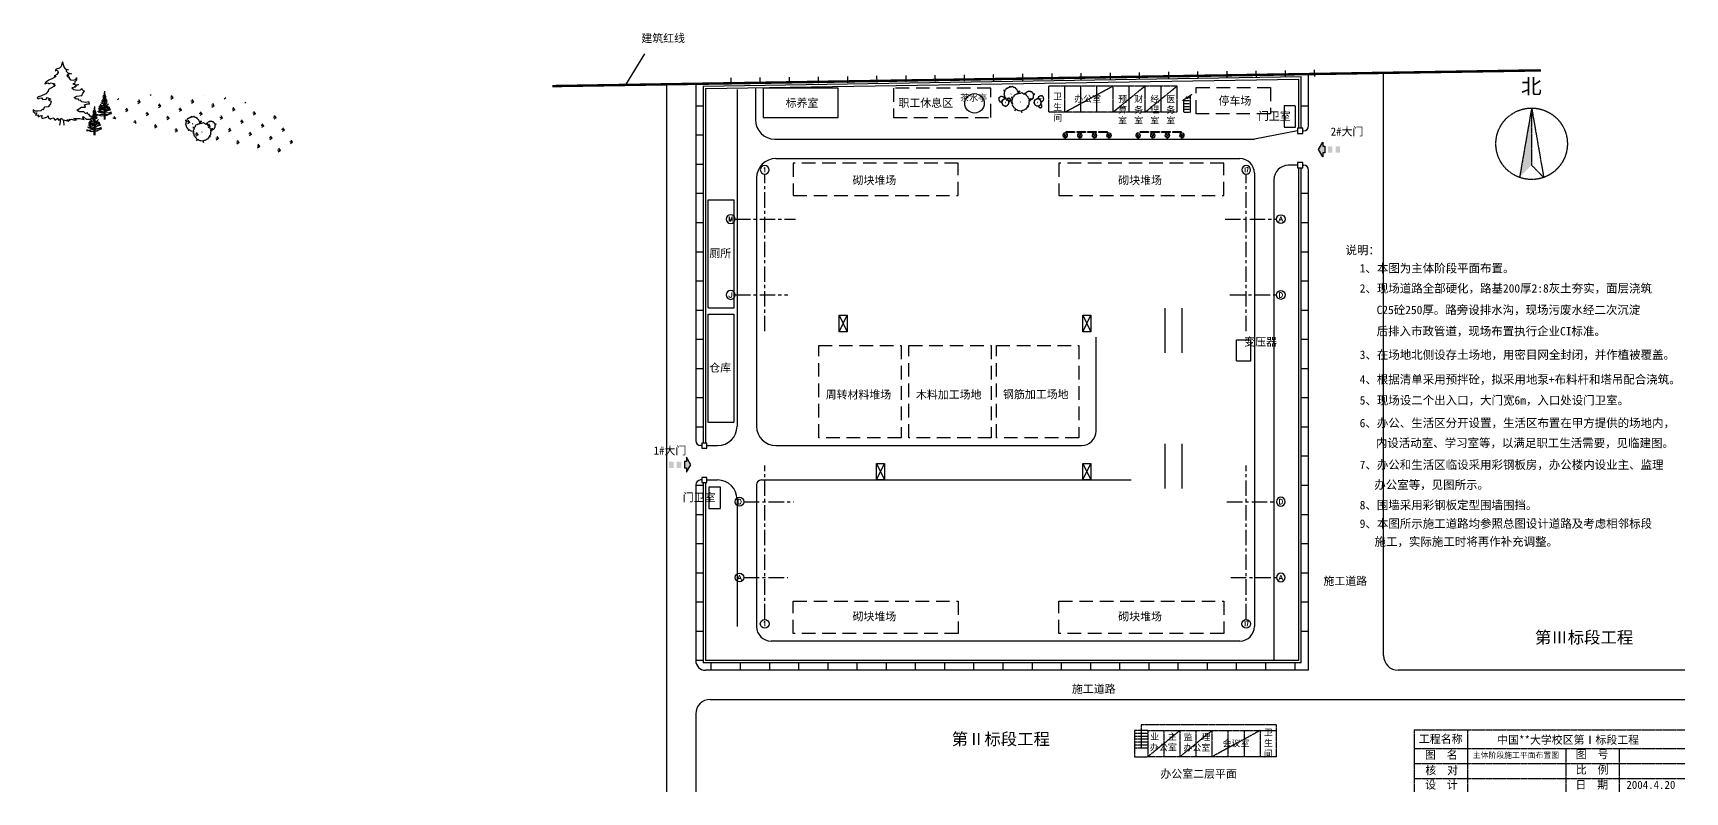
# Model space of a CAD drawing. Extents: x -738708 to 1376724, y 0 to 1572010.
# Drawn here: x 680629 to 1020248, y 1218661 to 1374690 of the extents above; entities that cross this region are included whole.
import ezdxf
from ezdxf.enums import TextEntityAlignment as Align

# ---------------------------------------------------------------- set-up
doc = ezdxf.new("R2010")
doc.units = 0
doc.linetypes.add('CENTER', pattern=[50.8, 31.75, -6.35, 6.35, -6.35])
doc.linetypes.add('DASHED', pattern=[19.05, 12.7, -6.35])
doc.layers.get('0').update_dxf_attribs({"linetype": 'CONTINUOUS'})
for name, color, linetype in [('AXIS', 7, 'CONTINUOUS'), ('LAYER3', 3, 'CONTINUOUS'), ('周边', 7, 'CONTINUOUS'), ('围墙', 7, 'CONTINUOUS'), ('堆场', 7, 'DASHED'), ('塔吊机械', 1, 'CONTINUOUS'), ('墙基线', 7, 'CONTINUOUS'), ('标注', 7, 'CONTINUOUS'), ('绿化', 3, 'CONTINUOUS'), ('轴线', 1, 'CENTER'), ('轴线号', 7, 'CONTINUOUS'), ('道路', 8, 'CONTINUOUS')]:
    doc.layers.add(name, color=color, linetype=linetype)
doc.styles.add('COMPLEX', font='COMPLEX')
doc.styles.add('文字', font='SimSun.ttf')

# ---------------------------------------------------------------- blocks, each defined once
blk = doc.blocks.new('CLUMP_OF_TREES_OR_BUSHES_-')
for points in [[(-10.993, 56.487), (-9.228, 58.426), (-10.144, 63.512), (-8.923, 67.033), (-3.43, 69.772), (2.673, 72.119), (-2.82, 71.728), (-10.449, 71.728), (-13.195, 74.075), (-13.806, 83.073), (-16.857, 86.594), (-22.045, 92.071), (-22.961, 94.81), (-22.656, 98.722), (-28.759, 100.678), (-31.811, 99.113), (-35.472, 101.461), (-45.543, 109.676), (-49.815, 108.503), (-55.308, 106.155), (-59.58, 106.938), (-60.801, 113.98), (-63.242, 104.982), (-67.209, 106.938), (-70.872, 104.59), (-74.839, 104.982), (-80.637, 101.461), (-86.435, 101.069), (-90.402, 97.548), (-90.402, 94.419), (-93.454, 90.898), (-98.947, 90.115), (-105.66, 90.115), (-101.083, 87.768), (-98.031, 82.682), (-100.778, 77.596), (-103.829, 74.466), (-103.219, 69.772), (-104.134, 65.077), (-108.102, 62.73), (-104.439, 60.774), (-102.609, 55.297), (-103.829, 50.211), (-102.303, 44.342), (-98.947, 41.995), (-98.031, 38.865), (-98.031, 34.953), (-93.148, 32.606), (-90.707, 29.476), (-91.317, 22.434), (-93.454, 17.348), (-89.487, 21.26), (-85.519, 23.999), (-82.468, 23.216), (-78.806, 19.304), (-74.228, 15.783), (-69.956, 15.392), (-59.886, 12.653), (-58.254, 7.074)], [(59.448, 5.262), (60.936, 4.858), (62.652, -1.011), (63.415, 4.858), (64.178, 5.836), (66.848, 6.814), (69.709, 6.569), (73.905, 7.792), (76.385, 9.748), (79.627, 10.237), (81.153, 12.438), (84.014, 15.127), (84.205, 17.084), (85.158, 17.573), (88.591, 16.839), (85.73, 20.262), (88.591, 20.751), (89.545, 21.974), (90.689, 24.174), (91.452, 24.663), (90.499, 25.886), (91.261, 31.999), (92.596, 33.466), (92.024, 36.645), (92.787, 38.845), (96.22, 40.557), (100.035, 42.024), (96.602, 41.779), (91.834, 41.779), (90.117, 43.246), (89.736, 48.871), (87.828, 51.071), (84.586, 54.494), (84.014, 56.206), (84.205, 58.651), (80.39, 59.873), (78.483, 58.895), (76.194, 60.362), (69.9, 65.497), (67.23, 64.764), (63.797, 63.297), (61.126, 63.786), (60.364, 68.187), (58.838, 62.563), (56.358, 63.786), (54.07, 62.319), (51.59, 62.563), (47.966, 60.362), (44.343, 60.118), (41.863, 57.917), (41.863, 55.961), (39.956, 53.761), (36.523, 53.272), (32.327, 53.272), (35.187, 51.805), (36.641, 49.381)]]:
    blk.add_lwpolyline(points)
for points in [[(-4.577, 66.508), (-7.629, 55.261), (-12.588, 57.706), (-17.166, 54.772), (-22.125, 55.261), (-29.372, 50.86), (-36.62, 50.371), (-41.579, 45.969), (-41.579, 42.057), (-45.393, 37.656), (-52.259, 36.678), (-60.651, 36.678), (-54.93, 33.743), (-51.115, 27.386), (-54.548, 21.029), (-58.363, 17.116), (-57.6, 11.248), (-58.744, 5.38), (-63.703, 2.446), (-59.126, 0), (-56.837, -6.846), (-58.363, -13.203), (-56.455, -20.539), (-52.259, -23.473), (-51.115, -27.385), (-51.115, -32.275), (-45.012, -35.21), (-41.96, -39.122), (-42.723, -47.924), (-45.393, -54.282), (-40.434, -49.391), (-35.475, -45.968), (-31.661, -46.946), (-27.083, -51.837), (-21.362, -56.238), (-16.021, -56.727), (-3.433, -60.15), (0, -71.887), (1.526, -60.15), (3.052, -58.194), (8.392, -56.238), (14.114, -56.727), (22.506, -54.282), (27.465, -50.369), (33.949, -49.391), (37.001, -44.99), (42.723, -39.611), (43.104, -35.699), (45.012, -34.721), (51.878, -36.188), (46.156, -29.341), (51.878, -28.363), (53.785, -25.918), (56.074, -21.517), (57.6, -20.539), (55.692, -18.094), (57.218, -5.868), (59.888, -2.934), (58.744, 3.424), (60.27, 7.825), (67.136, 11.248), (74.765, 14.182), (67.899, 13.693), (58.363, 13.693), (54.93, 16.627), (54.167, 27.875), (50.352, 32.276), (43.867, 39.123), (42.723, 42.546), (43.104, 47.436), (35.475, 49.882), (31.661, 47.925), (27.083, 50.86), (14.495, 61.129), (9.155, 59.662), (2.289, 56.728), (-3.052, 57.706)], [(-58.055, 61.947), (-58.97, 60.774), (-57.139, 60.774)], [(-1.144, 1.468), (-2.289, 0), (0, 0)], [(62.08, 35.667), (61.508, 34.933), (62.652, 34.933)]]:
    blk.add_lwpolyline(points, close=True)
blk = doc.blocks.new('TREE_-_TYPE_2_EVERGREEN_EL')
for p, q in [((-0.963, 154.428), (-13.04, 157.377)), ((-3.263, 161.801), (-9.59, 164.013)), ((-6.714, 178.022), (0.188, 173.598)), ((-6.714, 166.225), (0.763, 164.75)), ((-6.714, 159.589), (-2.688, 158.852)), ((-4.988, 183.92), (-2.688, 180.971)), ((-4.988, 169.911), (0.763, 167.699)), ((-2.401, 192), (-4.8, 0)), ((-3.263, 186.869), (0.188, 186.869)), ((-3.263, 173.598), (1.338, 177.284)), ((-2.401, 192), (0, 0)), ((-2.113, 181.708), (0.763, 184.657)), ((-1.538, 158.852), (5.364, 162.538)), ((7.089, 158.852), (-0.963, 154.428)), ((0.763, 165.487), (4.788, 168.437)), ((0.763, 167.699), (3.063, 164.75)), ((-43.521, 51.205), (-19.942, 44.569)), ((-42.371, 67.426), (-24.542, 57.841)), ((-24.542, 57.104), (-4.988, 52.68)), ((-19.942, 44.569), (-4.413, 48.256)), ((-0.388, 48.256), (27.218, 45.307)), ((27.218, 45.307), (45.622, 53.417))]:
    blk.add_line(p, q)
for points in [[(-26.268, 116.088), (-13.04, 113.876), (-4.988, 114.613), (18.591, 122.724)], [(-21.667, 110.19), (-4.988, 104.291), (15.716, 113.876)], [(-21.092, 127.885), (-13.04, 121.249), (5.939, 126.41), (15.141, 133.783)], [(-15.916, 129.36), (1.338, 127.885), (12.84, 138.207)], [(-14.766, 137.47), (-2.688, 129.36)], [(-13.04, 144.106), (-2.688, 139.682), (7.089, 145.58)], [(8.814, 153.691), (3.638, 147.792), (-6.714, 145.58), (-11.315, 151.479)], [(-8.439, 124.936), (1.913, 119.775), (15.716, 119.037)], [(-0.963, 134.521), (11.115, 142.631)], [(-56.174, 36.459), (-23.392, 24.662), (15.716, 29.086), (48.497, 47.519)], [(-53.873, 29.086), (-19.366, 36.459), (-2.113, 37.196), (18.016, 34.247), (46.197, 41.62)], [(-49.272, 56.366), (-19.366, 53.417), (9.389, 57.841), (36.42, 77.011)], [(-41.796, 77.748), (-27.993, 68.163), (4.788, 63.002), (14.565, 59.316), (40.446, 68.163)], [(-39.496, 79.96), (-10.165, 68.901), (6.514, 68.901), (32.969, 86.596)], [(-38.92, 87.333), (-30.869, 79.223), (-11.89, 74.799), (26.068, 91.02)], [(-37.77, 89.545), (-28.568, 83.647), (-12.465, 82.909), (13.99, 88.808)], [(-34.895, 94.706), (-19.366, 91.02), (-3.838, 100.605)], [(-31.444, 105.028), (-19.366, 95.443), (1.338, 92.494)], [(-2.113, 89.545), (12.265, 82.909), (26.643, 80.697), (35.27, 82.172)], [(-0.388, 98.393), (13.415, 94.706), (26.068, 105.766)]]:
    blk.add_lwpolyline(points)
blk = doc.blocks.new('TREE_-_EVERGREEN_ELEVATION')
for p, q in [((-9.75, 0), (-8.263, 7.598)), ((-8.263, 7.598), (-8.747, 14.105)), ((-0.771, 9.56), (-0.69, 11.833)), ((0, 0), (-0.771, 9.56))]:
    blk.add_line(p, q)
for points in [[(-3.9, 142.35), (-6.596, 132.037), (-10.801, 128.443), (-17.81, 126.047), (-20.614, 122.452), (-17.81, 123.65), (-15.007, 123.051), (-13.605, 118.858), (-16.876, 114.065), (-21.549, 111.07), (-22.951, 109.872), (-19.212, 110.471), (-19.68, 109.273), (-26.222, 105.079), (-34.633, 101.485), (-41.175, 96.693), (-43.511, 93.098), (-41.175, 94.296), (-36.969, 95.494), (-34.633, 94.296), (-32.764, 94.296), (-29.493, 95.494)], [(-3.759, 141.97), (-1.074, 131.643), (2.437, 127.141), (8.84, 124.493), (6.568, 124.493), (4.09, 123.169), (4.296, 121.846), (7.807, 117.874), (16.069, 116.02), (10.492, 115.226), (5.535, 113.372), (6.981, 112.843), (5.948, 110.989), (10.286, 112.048), (6.775, 109.401), (11.732, 108.077), (9.873, 107.282), (13.797, 102.516), (21.852, 101.192), (25.983, 103.84), (28.048, 106.488), (27.842, 105.164), (27.429, 101.457), (24.124, 97.75), (23.091, 93.513), (19.58, 93.513), (23.505, 91.66), (28.255, 90.866), (31.973, 91.925), (29.081, 89.806), (24.537, 88.747), (26.809, 88.218), (22.472, 86.099), (24.95, 85.57), (17.308, 84.246), (21.852, 80.804), (29.081, 79.215), (36.723, 80.009), (39.821, 82.392), (40.028, 80.009), (45.398, 76.567)], [(-29.25, 95.55), (-25.287, 94.296), (-22.016, 94.296), (-23.885, 91.301), (-20.614, 91.301), (-23.418, 87.108), (-35.567, 80.518), (-36.035, 76.924), (-41.175, 70.334), (-52.389, 65.542), (-58.931, 63.744), (-60.8, 61.348), (-57.062, 59.551), (-56.128, 60.749), (-50.987, 61.348), (-48.184, 57.754), (-40.707, 58.952), (-38.371, 62.546), (-30.427, 58.353), (-33.698, 58.353), (-35.1, 56.556), (-29.493, 54.159), (-30.894, 48.169), (-36.035, 41.579), (-44.446, 40.381), (-48.184, 33.791), (-49.118, 36.188), (-52.857, 32.593), (-59.399, 31.395), (-65.473, 31.395), (-70.146, 34.39), (-69.679, 30.796), (-66.875, 28.999), (-65.941, 27.202), (-61.268, 27.801), (-64.539, 22.409), (-58.464, 23.607), (-58.464, 18.815), (-54.258, 21.211), (-49.586, 21.81), (-50.987, 18.815), (-50.52, 15.82), (-47.249, 15.82), (-39.306, 18.216), (-36.502, 21.211), (-35.567, 15.82), (-30.427, 13.423), (-29.493, 15.221), (-25.287, 17.018), (-22.951, 15.221), (-21.081, 11.626), (-14.539, 15.82), (-13.138, 11.626), (-6.128, 15.82), (-4.726, 12.824), (10.226, 9.23), (5.554, 12.225), (13.497, 10.428), (10.226, 12.824), (16.768, 13.423), (22.376, 11.626), (27.516, 12.225), (21.909, 15.221), (34.993, 15.221), (44.806, 12.824), (41.535, 16.419), (42.469, 19.414), (49.011, 14.023), (56.487, 13.423), (66.768, 17.018), (64.431, 18.815), (60.226, 18.216), (60.226, 20.612), (56.955, 20.612), (56.955, 24.206), (54.151, 24.206), (51.348, 28.4), (50.413, 26.004), (47.609, 26.603), (43.871, 30.197), (38.731, 30.197), (34.525, 30.197), (27.983, 33.791), (38.731, 40.98), (47.609, 40.98), (45.273, 45.773), (52.282, 48.169), (56.955, 47.57), (55.086, 52.362), (48.544, 51.164), (39.198, 52.362), (35.927, 56.556), (33.123, 55.357), (31.254, 59.551), (27.049, 58.353), (22.376, 62.546), (28.451, 65.542), (39.198, 66.74), (41.535, 72.131), (45.273, 76.325)]]:
    blk.add_lwpolyline(points)
blk = doc.blocks.new('A$C3C6C44F6')
at = {"layer": '周边'}
h = blk.add_hatch(color=256, dxfattribs=at)
h.paths.add_polyline_path([(1986, 828), (786, 828), (786, 0), (1986, 0)])
h.paths.add_polyline_path([(786, 2266), (786, 1438), (1986, 1438), (1986, 2266)])
h.paths.add_polyline_path([(1986, 2844), (1986, 3244), (2771, 3244), (1386, 4044), (0, 3244), (786, 3244), (786, 2844)])
at = {"layer": '周边', "linetype": 'CONTINUOUS'}
blk.add_lwpolyline([(1986, 3244), (1986, 2844), (786, 2844), (786, 3244), (0, 3244), (1386, 4044), (2771, 3244), (1986, 3244)], dxfattribs=at)
blk = doc.blocks.new('_AXISO')
blk.add_circle((0, 0), 0.5)
at = {"layer": '轴线号', "style": 'COMPLEX', "width": 1.041667}
blk.add_attdef('A', text='', height=0.56, dxfattribs=at).set_placement((-0.25, -0.28), (0.25, -0.28), align=Align.FIT)
blk = doc.blocks.new('A$C7AB25CB9')
at = {"layer": 'LAYER3'}
for p, q in [((42, 1205), (807, 1177)), ((807, 1177), (99, 1328)), ((994, 266), (219, 274)), ((445, 91), (994, 266)), ((1105, 1773), (1462, 1084)), ((1590, 617), (1120, 0)), ((1287, 60), (1590, 617)), ((1462, 1084), (1415, 1636))]:
    blk.add_line(p, q, dxfattribs=at)
blk.add_circle((924, 873), 200, dxfattribs=at)
for start, end in [(159.4395, 222.050048), (76.775353, 150.943715), (240.418061, 284.142411), (295.356497, 55.354387)]:
    blk.add_arc((897, 885), 913, start, end, dxfattribs=at)

msp = doc.modelspace()

# ---------------------------------------------------------------- hatches: boundary and pattern name
at = {"linetype": 'CENTER'}
msp.add_hatch(color=256, dxfattribs=at).paths.add_polyline_path([(988725.1, 1359265.7), (986241.8, 1345003.1), (988725.1, 1347509.5)])
at = {"layer": '绿化'}
h = msp.add_hatch(dxfattribs=at)
h.set_pattern_fill('GRASS', color=256, scale=120, angle=79.046798, style=0)
h.set_pattern_definition([(169.0468, (378184.7, 523226.9), (-2525.512, -1706.482), [571.5, -3739.02]), (124.0468, (378184.7, 523227), (-2525.514, -1706.483), [571.5, -2476.5]), (214.0468, (378184.7, 523227), (1706.483, -2525.514), [571.5, -2476.5])])
edge = h.paths.add_edge_path()
edge.add_spline(control_points=[(698437, 1356963.2), (695492.7, 1357345.9), (682808.1, 1359755.1), (721830, 1366531), (745008.9, 1344940.3), (719945, 1351287.6), (698437, 1356963.2)], knot_values=[11403.34991378, 11403.34991378, 11403.34991378, 11403.34991378, 24661.9260504, 85465.67024486, 99603.27100014, 163461.22245598, 163461.22245598, 163461.22245598, 163461.22245598], degree=3, periodic=0)

# ---------------------------------------------------------------- linework, layer by layer
at = {"ltscale": 100}
for p, q in [((787400.2, 1363779.5), (990612.4, 1367016.1)), ((818367.8, 1363772.7), (941365.4, 1365731.7)), ((818867.8, 1363280.6), (940865.4, 1365223.6))]:
    msp.add_line(p, q, dxfattribs=at)
at = {"linetype": 'CENTER'}
for p, q in [((889461.3, 1363819.4), (902661.3, 1363819.4)), ((889461.3, 1358419.4), (889461.3, 1363819.4)), ((892761.3, 1358419.4), (892761.3, 1363819.4)), ((892761.3, 1358419.4), (902661.3, 1363819.4)), ((896061.3, 1358419.4), (896061.3, 1363819.4)), ((899361.3, 1358419.4), (899361.3, 1363819.4)), ((902661.3, 1363819.4), (915861.3, 1363819.4)), ((902661.3, 1358419.4), (909261.3, 1363819.4)), ((902661.3, 1358419.4), (902661.3, 1363819.4)), ((902661.3, 1358419.4), (902661.3, 1363819.4)), ((905961.3, 1358419.4), (905961.3, 1363819.4)), ((909261.3, 1358419.4), (915861.3, 1363819.4)), ((909261.3, 1358419.4), (909261.3, 1363819.4)), ((912561.3, 1358419.4), (912561.3, 1363819.4)), ((915861.3, 1358419.4), (915861.3, 1363819.4)), ((917968.4, 1361495.6), (918917.7, 1362117.3)), ((918610, 1358419.4), (918610, 1361915.7)), ((916938, 1360820.8), (917778.2, 1361371.1)), ((917235.6, 1358419.4), (917235.6, 1361015.7)), ((917235.6, 1360819.4), (918610, 1360819.4)), ((917235.6, 1360219.4), (918610, 1360219.4)), ((917235.6, 1359619.4), (918610, 1359619.4)), ((917235.6, 1359019.4), (918610, 1359019.4)), ((917777.6, 1361651.3), (917970.3, 1361175.9)), ((917778.2, 1361371.1), (917777.6, 1361651.3)), ((917852.1, 1361419.4), (918610, 1361419.4)), ((917970.3, 1361175.9), (917968.4, 1361495.6)), ((988725.1, 1359265.7), (986241.8, 1345003.1)), ((988725.1, 1359265.7), (991208.4, 1345003.1)), ((988725.1, 1359265.7), (988725.1, 1347509.5)), ((902661.3, 1358419.4), (889461.3, 1358419.4)), ((915861.3, 1358419.4), (902661.3, 1358419.4)), ((917235.6, 1358419.4), (918610, 1358419.4)), ((991208.4, 1345003.1), (988725.1, 1347509.5)), ((909793.9, 1231288.5), (907045.2, 1231288.5)), ((907045.2, 1231288.5), (907045.2, 1225888.5)), ((909793.9, 1230688.5), (907045.2, 1230688.5)), ((909793.9, 1230088.5), (907045.2, 1230088.5)), ((909793.9, 1229488.5), (907045.2, 1229488.5)), ((936193.9, 1232488.5), (908419.6, 1232488.5)), ((908419.6, 1232488.5), (908419.6, 1227688.5)), ((916393.9, 1231288.5), (909793.9, 1225888.5)), ((909793.9, 1231288.5), (922993.9, 1231288.5)), ((909793.9, 1231288.5), (909793.9, 1225888.5)), ((913093.9, 1231288.5), (913093.9, 1225888.5)), ((916393.9, 1231288.5), (916393.9, 1225888.5)), ((922993.9, 1231288.5), (916393.9, 1225888.5)), ((919693.9, 1231288.5), (919693.9, 1225888.5)), ((932893.9, 1231288.5), (922993.9, 1225888.5)), ((922993.9, 1231288.5), (936193.9, 1231288.5)), ((922993.9, 1231288.5), (922993.9, 1225888.5)), ((922993.9, 1231288.5), (922993.9, 1225888.5)), ((926293.9, 1231288.5), (926293.9, 1225888.5)), ((929593.9, 1231288.5), (929593.9, 1225888.5)), ((932893.9, 1231288.5), (932893.9, 1225888.5)), ((936193.9, 1232488.5), (936193.9, 1225888.5)), ((964594, 1231440.1), (1020248.2, 1231440.1)), ((964594, 1231440.1), (964594, 1218660.8)), ((975571.1, 1231440.1), (975571.1, 1218660.8)), ((909793.9, 1228888.5), (907045.2, 1228888.5)), ((909793.9, 1228288.5), (907045.2, 1228288.5)), ((909793.9, 1227688.5), (907045.2, 1227688.5)), ((964594, 1227629.4), (1020248.2, 1227629.4)), ((995756.5, 1227629.4), (995756.5, 1218660.8)), ((1006708.9, 1227629.4), (1006708.9, 1218660.8)), ((907045.2, 1225888.5), (909793.9, 1225888.5)), ((922993.9, 1225888.5), (909793.9, 1225888.5)), ((936193.9, 1225888.5), (922993.9, 1225888.5)), ((964594, 1224530.9), (1020248.2, 1224530.9)), ((964594, 1221395.1), (1020248.2, 1221395.1))]:
    msp.add_line(p, q, dxfattribs=at)
msp.add_circle((988725.1, 1351918.2), 7347.5, dxfattribs=at)
at = {"layer": '围墙'}
for p, q in [((802517.1, 1364020.3), (806408, 1370381.2)), ((824145.9, 1364130.9), (824127.8, 1365451.5)), ((830145.3, 1364213.1), (830127.2, 1365533.7)), ((836144.7, 1364295.4), (836126.6, 1365616)), ((842144.2, 1364377.6), (842126.1, 1365698.2)), ((848143.6, 1364459.8), (848125.5, 1365780.4)), ((854143, 1364542.1), (854124.9, 1365862.7)), ((860142.5, 1364624.3), (860124.4, 1365944.9)), ((866141.9, 1364706.6), (866123.8, 1366027.2)), ((872141.3, 1364788.8), (872123.2, 1366109.4)), ((878140.8, 1364871.1), (878122.7, 1366191.7)), ((884140.2, 1364953.3), (884122.1, 1366273.9)), ((890139.7, 1365035.6), (890121.5, 1366356.2)), ((896139.1, 1365117.8), (896121, 1366438.4)), ((902138.5, 1365200.1), (902120.4, 1366520.6)), ((908138, 1365282.3), (908119.9, 1366602.9)), ((914137.4, 1365364.5), (914119.3, 1366685.1)), ((920136.8, 1365446.8), (920118.7, 1366767.4)), ((926136.3, 1365529), (926118.2, 1366849.6)), ((932135.7, 1365611.3), (932117.6, 1366931.9)), ((938135.1, 1365693.5), (938117, 1367014.1)), ((941365.4, 1355112.5), (941365.4, 1365731.7)), ((944134.6, 1365775.8), (944116.5, 1367096.4)), ((818367.8, 1363772.7), (818367.8, 1290403)), ((818867.8, 1363280.6), (818867.8, 1290403)), ((940865.4, 1355112.5), (940865.4, 1365223.6)), ((817047.1, 1359736.6), (818367.8, 1359736.6)), ((941365.4, 1359736.6), (942686.1, 1359736.6)), ((817047.1, 1353736.6), (818367.8, 1353736.6)), ((817047.1, 1347736.6), (818367.8, 1347736.6)), ((940865.4, 1245690.6), (940865.4, 1346979.4)), ((941365.4, 1245190.6), (941365.4, 1346979.4)), ((817047.1, 1341736.6), (818367.8, 1341736.6)), ((941365.4, 1341736.6), (942686.1, 1341736.6)), ((817047.1, 1335736.6), (818367.8, 1335736.6)), ((941365.4, 1335736.6), (942686.1, 1335736.6)), ((817047.1, 1329736.6), (818367.8, 1329736.6)), ((941365.4, 1329736.6), (942686.1, 1329736.6)), ((817047.1, 1323736.6), (818367.8, 1323736.6)), ((941365.4, 1323736.6), (942686.1, 1323736.6)), ((817047.1, 1317736.6), (818367.8, 1317736.6)), ((941365.4, 1317736.6), (942686.1, 1317736.6)), ((817047.1, 1311736.6), (818367.8, 1311736.6)), ((941365.4, 1311736.6), (942686.1, 1311736.6)), ((817047.1, 1305736.6), (818367.8, 1305736.6)), ((941365.4, 1305736.6), (942686.1, 1305736.6)), ((817047.1, 1299736.6), (818367.8, 1299736.6)), ((941365.4, 1299736.6), (942686.1, 1299736.6)), ((817047.1, 1293736.6), (818367.8, 1293736.6)), ((941365.4, 1293736.6), (942686.1, 1293736.6)), ((941365.4, 1287736.6), (942686.1, 1287736.6)), ((817047.1, 1281736.6), (818367.8, 1281736.6)), ((818367.8, 1282269.9), (818367.8, 1245190.6)), ((818867.8, 1282269.9), (818867.8, 1245690.6)), ((941365.4, 1281736.6), (942686.1, 1281736.6)), ((817047.1, 1275736.6), (818367.8, 1275736.6)), ((941365.4, 1275736.6), (942686.1, 1275736.6)), ((817047.1, 1269736.6), (818367.8, 1269736.6)), ((941365.4, 1269736.6), (942686.1, 1269736.6)), ((817047.1, 1263736.6), (818367.8, 1263736.6)), ((941365.4, 1263736.6), (942686.1, 1263736.6)), ((941365.4, 1263736.6), (942686.1, 1263736.6)), ((817047.1, 1257736.6), (818367.8, 1257736.6)), ((941365.4, 1257736.6), (942686.1, 1257736.6)), ((941365.4, 1257736.6), (942686.1, 1257736.6)), ((817047.1, 1251736.6), (818367.8, 1251736.6)), ((941365.4, 1251736.6), (942686.1, 1251736.6)), ((941365.4, 1251736.6), (942686.1, 1251736.6)), ((817047.1, 1245736.6), (818367.8, 1245736.6)), ((941365.4, 1245190.6), (818367.8, 1245190.6)), ((940865.4, 1245690.6), (818867.8, 1245690.6)), ((820076.2, 1243869.9), (820076.2, 1245190.6)), ((826076.2, 1243869.9), (826076.2, 1245190.6)), ((832076.2, 1243869.9), (832076.2, 1245190.6)), ((838076.2, 1243869.9), (838076.2, 1245190.6)), ((844076.2, 1243869.9), (844076.2, 1245190.6)), ((850076.2, 1243869.9), (850076.2, 1245190.6)), ((856076.2, 1243869.9), (856076.2, 1245190.6)), ((862076.2, 1243869.9), (862076.2, 1245190.6)), ((868076.2, 1243869.9), (868076.2, 1245190.6)), ((874076.2, 1243869.9), (874076.2, 1245190.6)), ((880076.2, 1243869.9), (880076.2, 1245190.6)), ((886076.2, 1243869.9), (886076.2, 1245190.6)), ((892076.2, 1243869.9), (892076.2, 1245190.6)), ((898076.2, 1243869.9), (898076.2, 1245190.6)), ((904076.2, 1243869.9), (904076.2, 1245190.6)), ((910076.2, 1243869.9), (910076.2, 1245190.6)), ((916076.2, 1243869.9), (916076.2, 1245190.6)), ((922076.2, 1243869.9), (922076.2, 1245190.6)), ((928076.2, 1243869.9), (928076.2, 1245190.6)), ((934076.2, 1243869.9), (934076.2, 1245190.6)), ((940076.2, 1243869.9), (940076.2, 1245190.6))]:
    msp.add_line(p, q, dxfattribs=at)
at = {"layer": '围墙', "linetype": 'DASHED', "ltscale": 200, "const_width": 500}
msp.add_lwpolyline([(787400.2, 1363779.5), (990612.4, 1367016.1)], dxfattribs=at)
at = {"layer": '围墙'}
for points in [[(941653.2, 1354045.9), (941653.2, 1355112.5), (940586.6, 1355112.5), (940586.6, 1354045.9)], [(941653.2, 1346979.4), (941653.2, 1348045.9), (940586.6, 1348045.9), (940586.6, 1346979.4)], [(819164.7, 1289336.5), (819164.7, 1290403), (818098.1, 1290403), (818098.1, 1289336.5)], [(819164.7, 1282269.9), (819164.7, 1283336.5), (818098.1, 1283336.5), (818098.1, 1282269.9)]]:
    msp.add_lwpolyline(points, close=True, dxfattribs=at)
at = {"layer": '堆场'}
for points in [[(830743.3, 1357333.2), (846143.1, 1357333.2), (846143.1, 1363333.2), (830743.3, 1363333.2)], [(940176.5, 1355312.2), (940176.5, 1359713.2), (937837.5, 1359713.2), (937837.5, 1355312.2)], [(824738.1, 1318146.9), (819423.5, 1318146.9), (819423.5, 1340412.4), (824738.1, 1340412.4)], [(824738.1, 1294613.6), (819423.5, 1294613.6), (819423.5, 1316879.1), (824738.1, 1316879.1)], [(928020.1, 1311610.1), (930942.1, 1311610.1), (930942.1, 1307207.6), (928020.1, 1307207.6)], [(821935.6, 1276917), (821935.6, 1281318), (819596.7, 1281318), (819596.7, 1276917)]]:
    msp.add_lwpolyline(points, close=True, dxfattribs=at)
at = {"layer": '堆场', "ltscale": 220}
for points in [[(857534.7, 1357333.2), (877534.7, 1357333.2), (877534.7, 1363333.2), (857534.7, 1363333.2)], [(919757.7, 1363509.1), (935008.4, 1363509.1), (935008.4, 1358109.1), (919757.7, 1358109.1)], [(836933.7, 1341304.4), (870826, 1341304.4), (870826, 1347944.1), (836933.7, 1347944.1)], [(891551.9, 1341304.4), (925444.2, 1341304.4), (925444.2, 1347944.1), (891551.9, 1347944.1)], [(842146.7, 1310458.1), (859075.1, 1310458.1), (859075.1, 1291477.1), (842146.7, 1291477.1)], [(860703.8, 1310458.1), (877632.1, 1310458.1), (877632.1, 1291477.1), (860703.8, 1291477.1)], [(878688.4, 1310458.1), (895616.7, 1310458.1), (895616.7, 1291477.1), (878688.4, 1291477.1)], [(836933.7, 1257876.8), (870826, 1257876.8), (870826, 1251237), (836933.7, 1251237)], [(891551.9, 1257876.8), (925444.2, 1257876.8), (925444.2, 1251237), (891551.9, 1251237)]]:
    msp.add_lwpolyline(points, close=True, dxfattribs=at)
at = {"layer": '塔吊机械', "color": 6, "ltscale": 100}
for p, q in [((846339.7, 1316655.6), (848020, 1313242.7)), ((846339.7, 1313242.7), (848020, 1316655.6)), ((896425.7, 1313242.7), (898106.1, 1316655.6)), ((896425.7, 1316655.6), (898106.1, 1313242.7)), ((854035, 1282803.2), (855715.3, 1286216)), ((854035, 1286216), (855715.3, 1282803.2)), ((896425.7, 1282803.2), (898106.1, 1286216)), ((896425.7, 1286216), (898106.1, 1282803.2))]:
    msp.add_line(p, q, dxfattribs=at)
at = {"layer": '塔吊机械', "color": 6}
for points in [[(846339.7, 1313242.7), (846339.7, 1316655.6), (848020, 1316655.6), (848020, 1313242.7)], [(896425.7, 1313242.7), (896425.7, 1316655.6), (898106.1, 1316655.6), (898106.1, 1313242.7)], [(854035, 1282803.2), (854035, 1286216), (855715.3, 1286216), (855715.3, 1282803.2)], [(896425.7, 1282803.2), (896425.7, 1286216), (898106.1, 1286216), (898106.1, 1282803.2)]]:
    msp.add_lwpolyline(points, close=True, dxfattribs=at)
at = {"layer": '墙基线'}
for p, q in [((913367.8, 1308925.6), (913367.8, 1318155.6)), ((916852.8, 1308925.6), (916852.8, 1318155.6)), ((913367.8, 1281025.6), (913367.8, 1290255.6)), ((916852.8, 1281025.6), (916852.8, 1290255.6))]:
    msp.add_line(p, q, dxfattribs=at)
at = {"layer": '绿化', "ltscale": 8000}
for points in [[(893034, 1354430.3), (894764.1, 1354430.3), (894764.1, 1354257.5), (893034, 1354257.5)], [(895278.7, 1354430.3), (897008.9, 1354430.3), (897008.9, 1354257.5), (895278.7, 1354257.5)], [(897494.3, 1354430.3), (899224.5, 1354430.3), (899224.5, 1354257.5), (897494.3, 1354257.5)], [(899739, 1354430.3), (901469.2, 1354430.3), (901469.2, 1354257.5), (899739, 1354257.5)], [(908226, 1354430.3), (909956.2, 1354430.3), (909956.2, 1354257.5), (908226, 1354257.5)], [(910470.7, 1354430.3), (912200.9, 1354430.3), (912200.9, 1354257.5), (910470.7, 1354257.5)], [(912686.3, 1354430.3), (914416.5, 1354430.3), (914416.5, 1354257.5), (912686.3, 1354257.5)], [(914931.1, 1354430.3), (916661.2, 1354430.3), (916661.2, 1354257.5), (914931.1, 1354257.5)]]:
    msp.add_lwpolyline(points, close=True, dxfattribs=at)
at = {"layer": '绿化'}
msp.add_circle((874186, 1360234.9), 1995.9, dxfattribs=at)
at = {"layer": '轴线', "ltscale": 100}
for p, q in [((831052.8, 1313377), (831052.8, 1345669.1)), ((930052.8, 1313377), (930052.8, 1345669.1)), ((824948.7, 1336440.6), (837402.3, 1336440.6)), ((925689.9, 1336440.6), (936261.2, 1336440.6)), ((824948.7, 1320840.6), (835811.5, 1320840.6)), ((926684.1, 1320840.6), (936261.2, 1320840.6)), ((831052.8, 1254137.9), (831052.8, 1285804.2)), ((930052.8, 1254137.9), (930052.8, 1285804.2)), ((826768.9, 1278340.6), (837005, 1278340.6)), ((926087.9, 1278340.6), (936273.2, 1278340.6)), ((826768.9, 1262740.6), (835811.9, 1262740.6)), ((926883.3, 1262740.6), (936273.2, 1262740.6))]:
    msp.add_line(p, q, dxfattribs=at)
at = {"layer": '道路'}
for p, q in [((942865.4, 1355579.2), (942865.4, 1366453.4)), ((958283.8, 1246690.6), (958283.8, 1366453.4)), ((810867.8, 1364185.2), (810867.8, 1218660.8)), ((816867.8, 1364280.7), (816867.8, 1290869.7)), ((825367.8, 1363080.4), (825367.8, 1293869.7)), ((829136, 1363444.1), (829136, 1356890.5)), ((833136, 1352890.5), (931737.8, 1352890.5)), ((940586.6, 1354579.2), (931737.8, 1352890.5)), ((941653.2, 1354579.2), (941865.4, 1354579.2)), ((833367.8, 1348890.5), (928737.8, 1348890.5)), ((931737.8, 1345890.5), (931737.8, 1252690.6)), ((940586.6, 1347512.7), (938737.8, 1347512.7)), ((941653.2, 1347512.7), (941865.4, 1347512.7)), ((942865.4, 1243690.6), (942865.4, 1346512.7)), ((829367.8, 1344890.5), (829367.8, 1293869.7)), ((935737.8, 1344512.7), (935737.8, 1245690.6)), ((899166.3, 1292869.7), (899166.3, 1312158.8)), ((818098.1, 1289869.7), (817867.8, 1289869.7)), ((819164.7, 1289869.7), (821367.8, 1289869.7)), ((833367.8, 1289869.7), (896166.3, 1289869.7)), ((816867.8, 1281803.2), (816867.8, 1245690.6)), ((818098.1, 1282803.2), (817867.8, 1282803.2)), ((819164.7, 1282803.2), (821367.8, 1282803.2)), ((829367.8, 1281803.2), (829367.8, 1252690.6)), ((830367.8, 1282803.2), (906387.9, 1282803.2)), ((825367.8, 1278803.2), (825367.8, 1252690.6)), ((928737.8, 1249690.6), (832367.8, 1249690.6)), ((942865.4, 1243690.6), (818867.8, 1243690.6)), ((1020248.2, 1243690.6), (961283.8, 1243690.6)), ((819867.8, 1237690.6), (1020248.2, 1237690.6)), ((816867.8, 1234690.6), (816867.8, 1218660.8))]:
    msp.add_line(p, q, dxfattribs=at)
for centre, radius, start, end in [((833136, 1356890.5), 4000, 180, 270), ((941865.4, 1355579.2), 1000, 270, 0), ((833367.8, 1344890.5), 4000, 90, 180), ((928737.8, 1345890.5), 3000, 0, 90), ((938737.8, 1344512.7), 3000, 90, 180), ((941865.4, 1346512.7), 1000, 360, 90), ((817867.8, 1290869.7), 1000, 180, 270), ((821367.8, 1293869.7), 4000, 270, 0), ((833367.8, 1293869.7), 4000, 180, 270), ((896166.3, 1292869.7), 3000, 270, 360), ((817867.8, 1281803.2), 1000, 90, 180), ((821367.8, 1278803.2), 4000, 0, 90), ((830367.8, 1281803.2), 1000, 90, 180), ((832367.8, 1252690.6), 3000, 180, 270), ((928737.8, 1252690.6), 3000, 270, 0), ((961283.8, 1246690.6), 3000, 180, 270), ((818867.8, 1245690.6), 2000, 180, 270), ((819867.8, 1234690.6), 3000, 90, 180)]:
    msp.add_arc(centre, radius, start, end, dxfattribs=at)

# ---------------------------------------------------------------- block references
at = {"layer": 'AXIS'}
ref = msp.add_blockref('_AXISO', (831052.8, 1346569.1), dxfattribs=dict(at, xscale=-1800, yscale=1800, zscale=1800, rotation=180))
ref.add_attrib('A', '1', dxfattribs={"layer": '轴线号', "height": 1008, "style": 'COMPLEX', "width": 2.083333}).set_placement((830602.8, 1346065.1), (831502.8, 1346065.1), align=Align.FIT)
ref = msp.add_blockref('_AXISO', (930052.8, 1346569.1), dxfattribs=dict(at, xscale=-1800, yscale=1800, zscale=1800, rotation=180))
ref.add_attrib('A', '17', dxfattribs={"layer": '轴线号', "height": 1008, "style": 'COMPLEX', "width": 0.646552}).set_placement((929602.8, 1346065.1), (930502.8, 1346065.1), align=Align.FIT)
ref = msp.add_blockref('_AXISO', (824048.7, 1336440.6), dxfattribs=dict(at, xscale=-1800, yscale=1800, zscale=1800, rotation=180))
ref.add_attrib('A', 'M', dxfattribs={"layer": '轴线号', "height": 1008, "style": 'COMPLEX', "width": 0.892857}).set_placement((823598.7, 1335936.6), (824498.7, 1335936.6), align=Align.FIT)
ref = msp.add_blockref('_AXISO', (937161.2, 1336440.6), dxfattribs=dict(at, xscale=1800, yscale=1800, zscale=1800, rotation=180))
ref.add_attrib('A', 'A', dxfattribs={"layer": '轴线号', "height": 1008, "style": 'COMPLEX', "width": 1.041667}).set_placement((936711.2, 1335936.6), (937611.2, 1335936.6), align=Align.FIT)
ref = msp.add_blockref('_AXISO', (824048.7, 1320840.6), dxfattribs=dict(at, xscale=-1800, yscale=1800, zscale=1800, rotation=180))
ref.add_attrib('A', 'J', dxfattribs={"layer": '轴线号', "height": 1008, "style": 'COMPLEX', "width": 1.704545}).set_placement((823598.7, 1320336.6), (824498.7, 1320336.6), align=Align.FIT)
ref = msp.add_blockref('_AXISO', (937161.2, 1320840.6), dxfattribs=dict(at, xscale=1800, yscale=1800, zscale=1800, rotation=180))
ref.add_attrib('A', 'D', dxfattribs={"layer": '轴线号', "height": 1008, "style": 'COMPLEX', "width": 1.102941}).set_placement((936711.2, 1320336.6), (937611.2, 1320336.6), align=Align.FIT)
ref = msp.add_blockref('_AXISO', (825868.9, 1278340.6), dxfattribs=dict(at, xscale=1800, yscale=1800, zscale=1800))
ref.add_attrib('A', 'D', dxfattribs={"layer": '轴线号', "height": 1008, "style": 'COMPLEX', "width": 1.102941}).set_placement((825418.9, 1277836.6), (826318.9, 1277836.6), align=Align.FIT)
ref = msp.add_blockref('_AXISO', (937173.2, 1278340.6), dxfattribs=dict(at, xscale=-1800, yscale=1800, zscale=1800))
ref.add_attrib('A', 'D', dxfattribs={"layer": '轴线号', "height": 1008, "style": 'COMPLEX', "width": 1.102941}).set_placement((936723.2, 1277836.6), (937623.2, 1277836.6), align=Align.FIT)
at = {"layer": 'AXIS', "xscale": 1800, "yscale": 1800, "zscale": 1800}
msp.add_blockref('_AXISO', (825868.9, 1262740.6), dxfattribs=at).add_auto_attribs({'A': 'A'})
at = {"layer": 'AXIS'}
ref = msp.add_blockref('_AXISO', (937173.2, 1262740.6), dxfattribs=dict(at, xscale=-1800, yscale=1800, zscale=1800))
ref.add_attrib('A', 'A', dxfattribs={"layer": '轴线号', "height": 1008, "style": 'COMPLEX', "width": 1.041667}).set_placement((936723.2, 1262236.6), (937623.2, 1262236.6), align=Align.FIT)
ref = msp.add_blockref('_AXISO', (831052.8, 1253237.9), dxfattribs=dict(at, xscale=1800, yscale=1800, zscale=1800))
ref.add_attrib('A', '1', dxfattribs={"layer": '轴线号', "height": 1008, "style": 'COMPLEX', "width": 2.083333}).set_placement((830602.8, 1252733.9), (831502.8, 1252733.9), align=Align.FIT)
ref = msp.add_blockref('_AXISO', (930052.8, 1253237.9), dxfattribs=dict(at, xscale=1800, yscale=1800, zscale=1800))
ref.add_attrib('A', '17', dxfattribs={"layer": '轴线号', "height": 1008, "style": 'COMPLEX', "width": 0.646552}).set_placement((929602.8, 1252733.9), (930502.8, 1252733.9), align=Align.FIT)
at = {"layer": '堆场', "ltscale": 2, "yscale": 1.100000000093132, "zscale": 1.1}
for p, xscale, rotation in [((949339.7, 1349226.9), 1.099999999976735, 89.99998949761392), ((811401.1, 1284415.3), -1.099999999976735, 270.0000105023861)]:
    msp.add_blockref('A$C3C6C44F6', p, dxfattribs=dict(at, xscale=xscale, rotation=rotation))
at = {"layer": '绿化'}
for name, p, xscale, yscale, zscale in [('TREE_-_EVERGREEN_ELEVATION', (687043.2, 1355726.6), 91.44000000006054, 91.43999999994412, 91.43999999999998), ('TREE_-_TYPE_2_EVERGREEN_EL', (695374.7, 1356895.2), 30.47999999998137, 30.47999999998137, 30.48), ('TREE_-_TYPE_2_EVERGREEN_EL', (693306.2, 1353715.9), 30.47999999998137, 30.47999999998137, 30.48)]:
    msp.add_blockref(name, p, dxfattribs=dict(at, xscale=xscale, yscale=yscale, zscale=zscale))
for p, xscale, yscale, zscale, rotation in [((880537, 1360414.1), 12.19200003717135, 12.19200002029538, 12.192, 6.350572594944164), ((883666.2, 1360513.9), 30.48000009292839, 30.48000005073845, 30.48, 6.350572594944164), ((887173.6, 1360414.1), 12.19200003717135, 12.19200002029538, 12.192, 276.3505725949441), ((715408.1, 1354345.8), 30.48000009292839, 30.48000005073845, 30.48, 6.350572594944164)]:
    msp.add_blockref('CLUMP_OF_TREES_OR_BUSHES_-', p, dxfattribs=dict(at, xscale=xscale, yscale=yscale, zscale=zscale, rotation=rotation))
at = {"layer": '绿化', "ltscale": 8000, "xscale": 0.540000000083819, "yscale": 0.5399999999441206, "zscale": 0.5399999999999999}
for p in [(892343, 1353176), (895343, 1353176), (898343, 1353176), (901343, 1353176), (907343, 1353176), (910343, 1353176), (913343, 1353176), (916343, 1353176)]:
    msp.add_blockref('A$C7AB25CB9', p, dxfattribs=at)

# ---------------------------------------------------------------- texts
at = {"linetype": 'CENTER', "style": '文字'}
for s, height, p in [('建筑红线', 1645.59, (805690.1, 1372793.2)), ('北', 3134.4, (986527.6, 1362164.9)), ('茶水亭', 1316.47, (871237, 1360721.5)), ('标养室', 1645.59, (835354.2, 1359496.1)), ('职工休息区', 1645.59, (858554.2, 1359496.1)), ('停车场', 1645.59, (924367.1, 1359945.6)), ('门卫室', 1645.59, (932452.5, 1356798.6)), ('2#大门', 1645.59, (947408.5, 1353614.4)), ('砌块堆场', 1645.59, (849118.9, 1343586.2)), ('砌块堆场', 1645.59, (903737.1, 1343586.2)), ('厕所', 1645.59, (819654.7, 1328578.3)), ('变压器', 1645.59, (929638.8, 1310397.9)), ('仓库', 1645.59, (819654.7, 1305045)), ('周转材料堆场', 1645.59, (843592, 1299527.6)), ('木料加工场地', 1645.59, (862149, 1299527.6)), ('钢筋加工场地', 1645.59, (880050.7, 1299592.3)), ('1#大门', 1645.59, (808211.7, 1288023.2)), ('门卫室', 1645.59, (814211.7, 1278403.4)), ('施工道路', 1645.59, (945924.9, 1261213.5)), ('砌块堆场', 1645.59, (849118.9, 1253921.9)), ('砌块堆场', 1645.59, (903737.1, 1253921.9)), ('第Ⅲ标段工程', 2468.38, (989409.9, 1249203.5)), ('施工道路', 1645.59, (894211, 1239022.6)), ('第Ⅱ标段工程', 2468.38, (869490.3, 1228307.9)), ('工程名称', 1645.59, (965536.8, 1228732.9)), ('中国**大学校区第Ⅰ标段工程', 1645.586, (981647.5, 1228554.6)), ('图  名', 1645.59, (966791.1, 1225460.6)), ('主体阶段施工平面布置图', 1151.91, (976627.9, 1225654)), ('图  号', 1645.59, (997784.1, 1225580.5)), ('办公室二层平面', 1645.59, (912405.2, 1221561.7)), ('核  对', 1645.59, (966866.9, 1222273.3)), ('比  例', 1645.59, (997824.5, 1222403.6)), ('设  计', 1645.59, (966841.6, 1219327)), ('日  期', 1645.59, (997725, 1219322.2)), ('2004.4.20', 1645.59, (1008204.3, 1219303))]:
    msp.add_text(s, height=height, dxfattribs=at).set_placement(p)
at = {"linetype": 'CENTER', "char_height": 1316.47, "style": '文字'}
for s, insert, width, attachment_point in [('卫生间', (890349.7, 1362316.1), 1807.07, 1), ('办公室', (894682.1, 1361829.5), 6475.664, 1), ('预算室', (903712.2, 1361773.8), 1244.168, 1), ('财务室', (907011.2, 1361773.8), 1244.168, 1), ('经理室', (910310.3, 1361773.8), 1244.168, 1), ('医务室', (913608.5, 1361773.8), 1244.168, 1), ('业  主\\P办公室', (915776.1, 1230683.3), 6562.454, 3), ('监  理\\P办公室', (922663.2, 1230637.3), 6187.57, 3), ('会议室', (930702.2, 1229321.6), 6529.466, 3), ('卫生间', (935530.4, 1231590.2), 1244.168, 3)]:
    msp.add_mtext(s, dxfattribs=dict(at, insert=insert, width=width, attachment_point=attachment_point))
at = {"layer": '标注', "ltscale": 500, "style": '文字'}
for s, height, p in [('说明：', 1728.19, (950454.3, 1329187.9)), ('1、本图为主体阶段平面布置。', 1728.193, (953373.5, 1325461.3)), ('2、现场道路全部硬化，路基200厚2:8灰土夯实，面层浇筑', 1728.193, (953373.5, 1321328.5)), ('C25砼250厚。路旁设排水沟，现场污废水经二次沉淀', 1728.193, (956854.2, 1316906.3)), ('后排入市政管道，现场布置执行企业CI标准。', 1728.193, (956854.2, 1312521.3)), ('3、在场地北侧设存土场地，用密目网全封闭，并作植被覆盖。', 1728.193, (953373.5, 1307677.7)), ('4、根据清单采用预拌砼，拟采用地泵+布料杆和塔吊配合浇筑。', 1728.193, (953373.5, 1302604.4)), ('5、现场设二个出入口，大门宽6m，入口处设门卫室。', 1728.193, (953373.5, 1298309.2)), ('6、办公、生活区分开设置，生活区布置在甲方提供的场地内，', 1728.193, (953373.5, 1293645.5)), ('内设活动室、学习室等，以满足职工生活需要，见临建图。', 1728.193, (956696, 1289536)), ('7、办公和生活区临设采用彩钢板房，办公楼内设业主、监理', 1728.193, (953373.5, 1285059.1)), ('办公室等，见图所示。', 1728.19, (956379.6, 1280949.6)), ('8、围墙采用彩钢板定型围墙围挡。', 1728.193, (953373.5, 1276779.8)), ('9、本图所示施工道路均参照总图设计道路及考虑相邻标段', 1728.193, (953373.5, 1272959.5)), ('施工，实际施工时将再作补充调整。', 1728.193, (956432.8, 1269249.8))]:
    msp.add_text(s, height=height, dxfattribs=at).set_placement(p)

doc.saveas('drawing.dxf')
